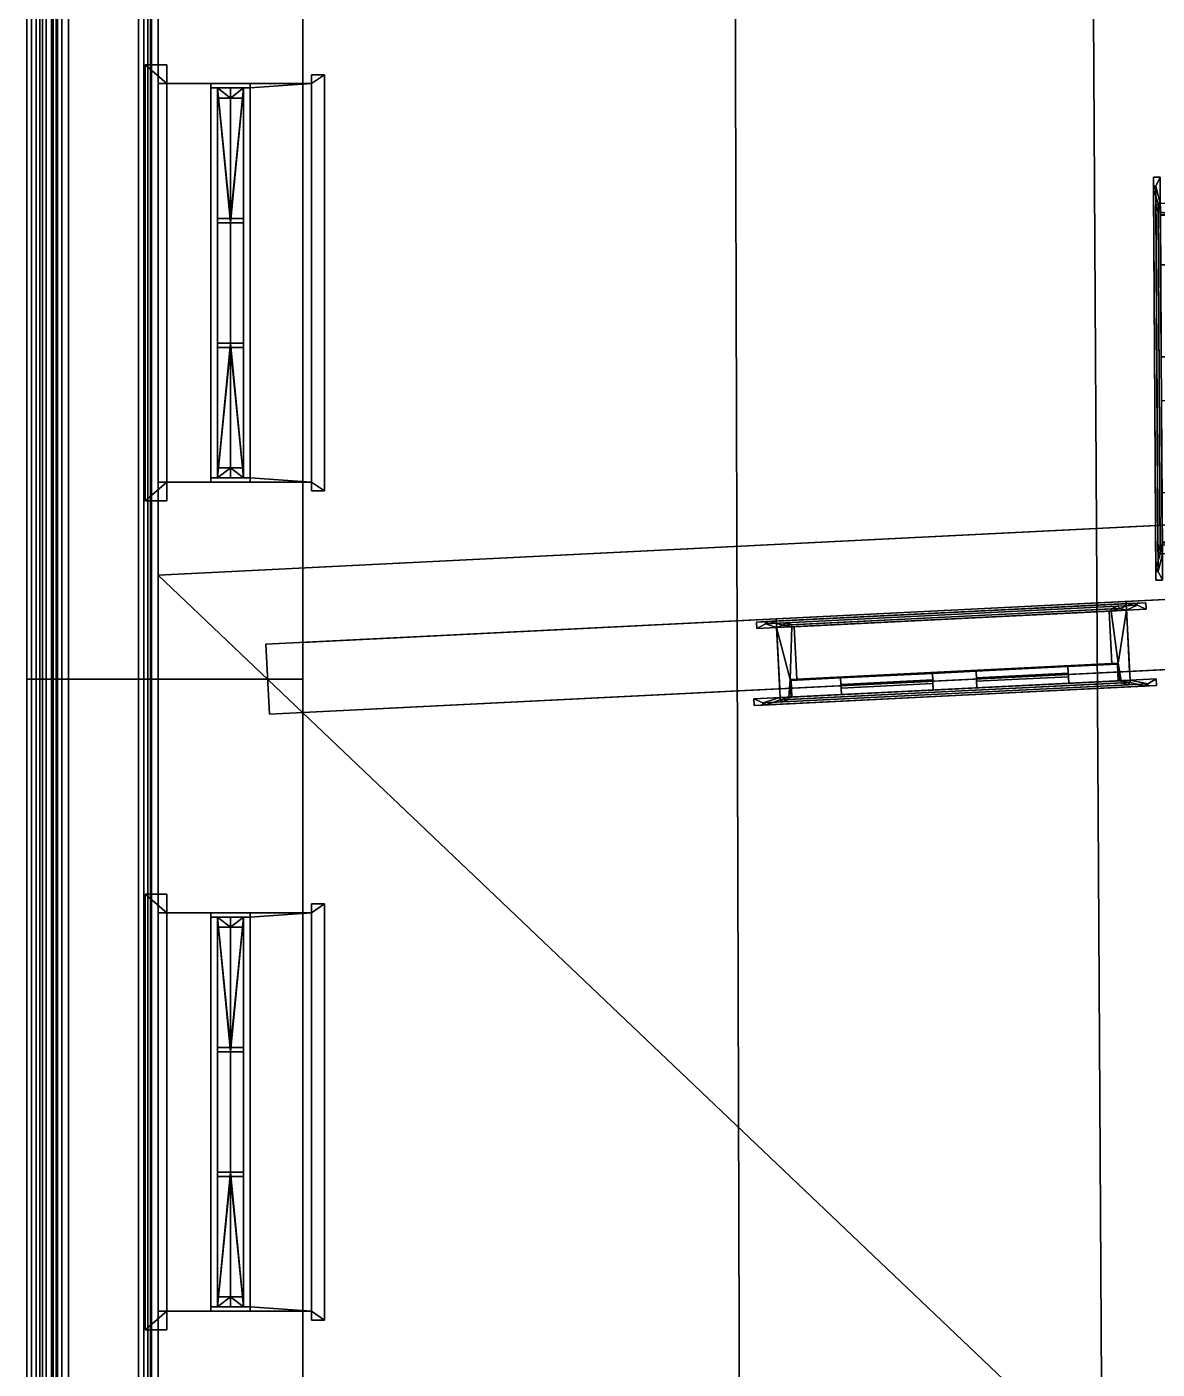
# Model space of a CAD drawing. Extents: x -0.3 to 25, y 0 to 31.3.
# Drawn here: x -0.3 to 2.281, y 10.843 to 13.907 of the extents above; entities that cross this region are included whole.
import ezdxf

# ---------------------------------------------------------------- set-up
doc = ezdxf.new("R2010")
doc.units = 0

# ---------------------------------------------------------------- blocks, each defined once
blk = doc.blocks.new('sash_big')
at = {"color": 255}
mesh = blk.add_polyface(dxfattribs=at)
corners = [(0, 0.35), (0, 0.35, 0.0522), (0, 0.35, 0.0772), (0, 0.21, 0.0772), (0, 0.21, 1.82), (0, 0.12, 0.0267), (0, 0.12, 1.82), (0, 0.02), (0, 0.02, 0.01), (0.01, 0.21, 0.0772), (0.01, 0.21, 1.81), (0.01, 0.195, 0.0772), (0.01, 0.195, 0.9752), (0.01, 0.165, 0.0772), (0.01, 0.165, 0.9371), (0.01, 0.165, 0.9752), (0.01, 0.165, 1.81), (0.01, 0.135, 0.9371), (0.01, 0.135, 1.81), (0.01, 0.12, 0.0772), (0.01, 0.12, 1.81), (0.0331, 0.195, 0.1254), (0.0331, 0.195, 0.5263), (0.0331, 0.195, 0.5363), (0.0331, 0.195, 0.9371), (0.0331, 0.165, 0.1254), (0.0331, 0.165, 0.5263), (0.0331, 0.165, 0.5363), (0.0331, 0.165, 0.9371), (0.0331, 0.165, 0.9752), (0.0331, 0.165, 1.376), (0.0331, 0.165, 1.386), (0.0331, 0.165, 1.7869), (0.0331, 0.135, 0.9752), (0.0331, 0.135, 1.376), (0.0331, 0.135, 1.386), (0.0331, 0.135, 1.7869), (0.3077, 0.195, 0.1254), (0.3077, 0.195, 0.5263), (0.3077, 0.195, 0.5363), (0.3077, 0.195, 0.9371), (0.3077, 0.165, 0.1254), (0.3077, 0.165, 0.5263), (0.3077, 0.165, 0.5363), (0.3077, 0.165, 0.9371), (0.3077, 0.165, 0.9752), (0.3077, 0.165, 1.376), (0.3077, 0.165, 1.386), (0.3077, 0.165, 1.7869), (0.3077, 0.135, 0.9752), (0.3077, 0.135, 1.376), (0.3077, 0.135, 1.386), (0.3077, 0.135, 1.7869), (0.3177, 0.195, 0.1254), (0.3177, 0.195, 0.5263), (0.3177, 0.195, 0.5363), (0.3177, 0.195, 0.9371), (0.3177, 0.165, 0.1254), (0.3177, 0.165, 0.5263), (0.3177, 0.165, 0.5363), (0.3177, 0.165, 0.9371), (0.3177, 0.165, 0.9752), (0.3177, 0.165, 1.376), (0.3177, 0.165, 1.386), (0.3177, 0.165, 1.7869), (0.3177, 0.135, 0.9752), (0.3177, 0.135, 1.376), (0.3177, 0.135, 1.386), (0.3177, 0.135, 1.7869), (0.5923, 0.195, 0.1254), (0.5923, 0.195, 0.5263), (0.5923, 0.195, 0.5363), (0.5923, 0.195, 0.9371), (0.5923, 0.165, 0.1254), (0.5923, 0.165, 0.5263), (0.5923, 0.165, 0.5363), (0.5923, 0.165, 0.9371), (0.5923, 0.165, 0.9752), (0.5923, 0.165, 1.376), (0.5923, 0.165, 1.386), (0.5923, 0.165, 1.7869), (0.5923, 0.135, 0.9752), (0.5923, 0.135, 1.376), (0.5923, 0.135, 1.386), (0.5923, 0.135, 1.7869), (0.6023, 0.195, 0.1254), (0.6023, 0.195, 0.5263), (0.6023, 0.195, 0.5363), (0.6023, 0.195, 0.9371), (0.6023, 0.165, 0.1254), (0.6023, 0.165, 0.5263), (0.6023, 0.165, 0.5363), (0.6023, 0.165, 0.9371), (0.6023, 0.165, 0.9752), (0.6023, 0.165, 1.376), (0.6023, 0.165, 1.386), (0.6023, 0.165, 1.7869), (0.6023, 0.135, 0.9752), (0.6023, 0.135, 1.376), (0.6023, 0.135, 1.386), (0.6023, 0.135, 1.7869), (0.8769, 0.195, 0.1254), (0.8769, 0.195, 0.5263), (0.8769, 0.195, 0.5363), (0.8769, 0.195, 0.9371), (0.8769, 0.165, 0.1254), (0.8769, 0.165, 0.5263), (0.8769, 0.165, 0.5363), (0.8769, 0.165, 0.9371), (0.8769, 0.165, 0.9752), (0.8769, 0.165, 1.376), (0.8769, 0.165, 1.386), (0.8769, 0.165, 1.7869), (0.8769, 0.135, 0.9752), (0.8769, 0.135, 1.376), (0.8769, 0.135, 1.386), (0.8769, 0.135, 1.7869), (0.9, 0.21, 0.0772), (0.9, 0.21, 1.81), (0.9, 0.195, 0.0772), (0.9, 0.195, 0.9752), (0.9, 0.165, 0.0772), (0.9, 0.165, 0.9371), (0.9, 0.165, 0.9752), (0.9, 0.165, 1.81), (0.9, 0.135, 0.9371), (0.9, 0.135, 1.81), (0.9, 0.12, 0.0772), (0.9, 0.12, 1.81), (0.91, 0.35), (0.91, 0.35, 0.0522), (0.91, 0.35, 0.0772), (0.91, 0.21, 0.0772), (0.91, 0.21, 1.82), (0.91, 0.12, 0.0267), (0.91, 0.12, 1.82), (0.91, 0.02), (0.91, 0.02, 0.01), (0.93, 0.35, 0.0522), (0.93, 0.35, 0.0772), (0.93, 0.38, 0.0522), (0.93, 0.38, 0.0772), (0.9525, 0.02, 0.01), (0.9525, 0.02, -0.1233), (0.9525, -0.03, 0.0017), (0.9525, -0.03, -0.1233), (-0.02, 0.35, 0.0522), (-0.02, 0.35, 0.0772), (-0.02, 0.38, 0.0522), (-0.02, 0.38, 0.0772), (-0.0425, 0.02, 0.01), (-0.0425, 0.02, -0.1233), (-0.0425, -0.03, 0.0017), (-0.0425, -0.03, -0.1233)]
mesh.append_faces([[corners[k] for k in face] for face in [(4, 3, 5, 6), (135, 134, 132, 133), (136, 143, 151, 7), (131, 130, 138, 139), (147, 146, 1, 2), (1, 130, 129, 0), (134, 130, 131, 132), (136, 129, 130, 134), (2, 1, 5, 3), (1, 0, 7, 5), (129, 136, 7, 0), (8, 7, 151, 150), (5, 7, 8), (142, 143, 136, 137), (137, 136, 134)]], dxfattribs={"color": 0})
mesh.append_faces([[corners[k] for k in face] for face in [(29, 15, 30), (109, 110, 123), (111, 112, 124), (32, 31, 16), (114, 113, 125), (36, 18, 35), (17, 33, 34), (116, 115, 126), (28, 14, 27), (108, 107, 122), (106, 105, 121), (25, 26, 13), (125, 108, 122), (14, 28, 17), (150, 152, 8), (142, 137, 144), (147, 2, 149), (3, 9, 2), (132, 131, 117), (139, 141, 131), (15, 29, 12), (123, 120, 109), (101, 102, 119), (103, 104, 120), (21, 11, 22), (24, 23, 12), (131, 2, 9, 117), (141, 149, 2, 131), (146, 147, 149, 148), (148, 149, 141, 140), (140, 141, 139, 138), (148, 140, 130, 1), (11, 119, 117, 9), (134, 5, 8, 137), (152, 144, 137, 8), (152, 153, 145, 144), (151, 143, 145, 153), (124, 16, 10, 118), (10, 4, 133, 118), (121, 13, 19, 127), (127, 19, 5, 134), (73, 69, 53, 57), (75, 59, 58, 74), (75, 71, 55, 59), (83, 79, 63, 67), (83, 67, 66, 82), (66, 62, 78, 82), (98, 82, 81, 97), (93, 77, 78, 94), (82, 78, 77, 81), (97, 93, 94, 98), (107, 103, 87, 91), (54, 53, 37, 38), (86, 85, 69, 70), (39, 38, 22, 23), (71, 70, 54, 55), (56, 55, 39, 40), (88, 87, 71, 72), (86, 87, 103, 102), (42, 38, 37, 41), (26, 22, 38, 42), (74, 70, 69, 73), (58, 54, 70, 74), (57, 53, 54, 58), (43, 39, 23, 27), (44, 40, 39, 43), (76, 72, 71, 75), (59, 55, 56, 60), (91, 87, 88, 92), (90, 86, 102, 106), (89, 85, 86, 90), (90, 106, 107, 91), (58, 42, 41, 57), (90, 74, 73, 89), (92, 76, 75, 91), (43, 27, 26, 42), (60, 44, 43, 59), (51, 35, 34, 50), (66, 50, 49, 65), (68, 52, 51, 67), (100, 84, 83, 99), (98, 114, 115, 99), (95, 111, 110, 94), (63, 47, 48, 64), (95, 79, 80, 96), (78, 62, 63, 79), (46, 30, 31, 47), (61, 45, 46, 62), (50, 46, 45, 49), (34, 30, 46, 50), (65, 61, 62, 66), (51, 47, 31, 35), (52, 48, 47, 51), (84, 80, 79, 83), (67, 63, 64, 68), (115, 111, 95, 99), (99, 95, 96, 100), (98, 94, 110, 114), (91, 75, 74, 90), (87, 86, 70, 71), (55, 54, 38, 39), (59, 43, 42, 58), (82, 98, 99, 83), (50, 66, 67, 51), (62, 46, 47, 63), (94, 78, 79, 95), (65, 81, 77, 61), (60, 56, 72, 76), (68, 64, 80, 84), (41, 37, 21, 25), (36, 32, 48, 52), (100, 96, 112, 116), (105, 101, 85, 89), (150, 151, 153, 152), (142, 144, 145, 143), (17, 125, 81, 65), (126, 18, 68, 84), (69, 119, 11, 53), (12, 120, 72, 56), (120, 12, 61, 77), (16, 124, 80, 64), (125, 17, 60, 76), (30, 15, 16, 31), (124, 123, 110, 111), (103, 120, 119, 102), (11, 12, 23, 22), (27, 14, 13, 26), (121, 122, 107, 106), (125, 126, 115, 114), (17, 34, 35, 18), (33, 29, 30, 34), (35, 31, 32, 36), (114, 110, 109, 113), (116, 112, 111, 115), (108, 104, 103, 107), (106, 102, 101, 105), (25, 21, 22, 26), (27, 23, 24, 28), (123, 124, 118, 120), (10, 16, 15, 12), (9, 3, 4, 10), (117, 118, 133, 132), (134, 135, 128, 127), (5, 19, 20, 6), (33, 49, 45, 29), (97, 113, 109, 93), (40, 44, 28, 24), (122, 121, 127, 125), (19, 13, 14, 17), (11, 9, 10, 12), (118, 117, 119, 120), (126, 125, 127, 128), (18, 20, 19, 17), (13, 57, 41), (41, 25, 13), (89, 73, 121), (121, 105, 89), (121, 73, 57, 13), (97, 81, 125), (125, 113, 97), (17, 65, 49), (49, 33, 17), (100, 116, 126), (126, 84, 100), (18, 36, 52), (52, 68, 18), (16, 64, 48), (48, 32, 16), (96, 80, 124), (124, 112, 96), (126, 128, 20, 18), (135, 6, 20, 128), (12, 56, 40), (40, 24, 12), (72, 120, 88), (104, 88, 120), (108, 92, 88, 104), (119, 69, 85), (85, 101, 119), (37, 53, 11), (11, 21, 37), (92, 108, 125), (125, 76, 92), (44, 60, 17), (17, 28, 44), (45, 61, 12), (12, 29, 45), (93, 109, 120), (120, 77, 93), (133, 4, 6, 135), (130, 140, 138), (1, 146, 148)]], dxfattribs={"color": 255})
blk = doc.blocks.new('door_inside')
mesh = blk.add_polyface()
corners = [(0.773, 0.18, 1.895), (0.66, 0.18, 1.895), (0.66, 0.18, 2.073), (0.773, 0.18, 2.073), (0.773, 0.18, 0.82), (0.45, 0.18, 2.073), (0.773, 0.18, 0.62), (0.35, 0.18, 1.895), (0.35, 0.18, 2.073), (0.773, 0.18, 0.225), (0.66, 0.18, 0.225), (0.66, 0.18, 0.82), (0.66, 0.165, 0.82), (0.45, 0.165, 0.82), (0.45, 0.165, 1.895), (0.66, 0.165, 1.895), (0.45, 0.18, 0.82), (0.45, 0.18, 1.895), (0.14, 0.18, 2.073), (0.14, 0.18, 1.895), (0.66, 0.18), (0.66, 0.18, 0.62), (0.66, 0.165, 0.225), (0.66, 0.165, 0.62), (0.45, 0.18, 0.62), (0.35, 0.165, 1.895), (0.027, 0.18, 2.073), (0.027, 0.18, 1.895), (0.66, 0.142), (0.773, 0.18), (0.45, 0.18), (0.45, 0.18, 0.225), (0.45, 0.165, 0.225), (0.45, 0.165, 0.62), (0.14, 0.18, 0.62), (0.35, 0.18, 0.82), (0.35, 0.165, 0.82), (0.14, 0.18, 0.82), (0.14, 0.165, 1.895), (0.14, 0.165, 0.82), (0.027, 0.18, 0.82), (0.773, 0.142), (0.773, 0.142, 0.225), (0.45, 0.142), (0.35, 0.165, 0.225), (0.35, 0.18, 0.62), (0.027, 0.18, 0.62), (0.773, 0.142, 0.62), (0.45, 0.142, 0.225), (0.35, 0.18), (0.14, 0.18, 0.225), (0.35, 0.18, 0.225), (0.14, 0.165, 0.225), (0.14, 0.165, 0.62), (0.35, 0.165, 0.62), (0.027, 0.18, 0.225), (0.773, 0.142, 0.82), (0.66, 0.142, 0.225), (0.66, 0.157, 0.225), (0.35, 0.142), (0.14, 0.142), (0.14, 0.18), (0.027, 0.18), (0.773, 0.142, 1.895), (0.66, 0.142, 0.62), (0.45, 0.157, 0.62), (0.66, 0.157, 0.62), (0.45, 0.142, 0.62), (0.45, 0.157, 0.225), (0.35, 0.142, 0.62), (0.027, 0.142), (0.773, 0.142, 2.073), (0.66, 0.142, 2.073), (0.66, 0.142, 0.82), (0.66, 0.142, 1.895), (0.66, 0.157, 0.82), (0.45, 0.142, 0.82), (0.35, 0.142, 0.225), (0.14, 0.142, 0.225), (0.027, 0.142, 0.225), (0.45, 0.142, 2.073), (0.45, 0.142, 1.895), (0.66, 0.157, 1.895), (0.45, 0.157, 0.82), (0.45, 0.157, 1.895), (0.35, 0.142, 1.895), (0.14, 0.142, 0.82), (0.14, 0.142, 0.62), (0.35, 0.157, 0.62), (0.35, 0.157, 0.225), (0.14, 0.157, 0.62), (0.14, 0.157, 0.225), (0.027, 0.142, 0.62), (0.35, 0.142, 2.073), (0.35, 0.142, 0.82), (0.35, 0.157, 0.82), (0.14, 0.157, 0.82), (0.027, 0.142, 0.82), (0.14, 0.142, 2.073), (0.14, 0.142, 1.895), (0.14, 0.157, 1.895), (0.35, 0.157, 1.895), (0.027, 0.142, 1.895), (0.027, 0.142, 2.073), (0.02, 0.185), (0.005, 0.19), (0, 0.185), (0.005, 0.19, 2.095), (-0.032, 0.195, 2.132), (0, 0.185, 2.1), (0.8, 0.185, 2.1), (0.78, 0.185, 2.08), (0.78, 0.185), (0.02, 0.185, 2.08), (0.78, 0.18, 2.08), (0.78, 0.18), (-0.032, 0.195), (0.832, 0.195, 2.132), (0.795, 0.19, 2.095), (0.795, 0.19), (0.8, 0.18), (0.86, 0.18, 2.16), (-0.06, 0.18), (-0.04, 0.19), (-0.04, 0.195, 2.14), (0.8, 0.185), (0.86, 0.18), (0.86, 0.195, 2.16), (-0.06, 0.18, 2.16), (-0.06, 0.195), (-0.04, 0.195), (-0.06, 0.195, 2.16), (-0.04, 0.19, 2.14), (0.84, 0.195, 2.14), (0.84, 0.19, 2.14), (0.832, 0.195), (0.86, 0.195), (0.84, 0.195), (0.84, 0.19), (-0.025, 0.005, 2.125), (-0.025, 0.01), (-0.017, 0.005), (0.825, 0.005, 2.125), (-0.045, 0.005, 2.145), (-0.045, 0.005), (-0.025, 0.005), (-0.017, 0.005, 2.117), (-0.025, 0.01, 2.125), (0.825, 0.01, 2.125), (0.825, 0.005), (0.825, 0.01), (0.845, 0.02), (0.845, 0.005), (0.845, 0.005, 2.145), (-0.045, 0.02, 2.145), (0.02, 0.01), (0.015, 0.015, 2.085), (0.845, 0.02, 2.145), (0, 0.02, 2.1), (0, 0.02), (-0.045, 0.02), (0.02, 0.01, 2.08), (0.817, 0.005, 2.117), (0.785, 0.015, 2.085), (0.817, 0.005), (0.785, 0.015), (0.035, 0.015, 2.065), (0.035, 0.015), (0.765, 0.015, 2.065), (0.78, 0.01, 2.08), (0.78, 0.01), (0.8, 0.02), (0.765, 0.015), (0.04, 0.02, 2.06), (0.035, 0.02, 2.065), (0.765, 0.02, 2.065), (0.035, 0.02), (0.025, 0.14), (0.04, 0.02), (0.04, 0.14), (0.76, 0.14, 2.06), (0.04, 0.14, 2.06), (0.765, 0.02), (0.76, 0.02, 2.06), (0.76, 0.14), (0.76, 0.02), (0.015, 0.015), (0, 0.18), (0.025, 0.18), (0.02, 0.18), (0.025, 0.18, 2.075), (0.8, 0.18, 2.1), (0, 0.18, 2.1), (0.8, 0.02, 2.1), (0.775, 0.14, 2.075), (0.025, 0.14, 2.075), (0.02, 0.18, 2.08), (0.775, 0.18, 2.075), (0.775, 0.18), (0.775, 0.14)]
mesh.append_faces([[corners[k] for k in face] for face in [(0, 1, 2, 3), (1, 0, 4, 11), (1, 17, 5, 2), (6, 21, 11, 4), (1, 11, 12, 15), (17, 1, 15, 14), (17, 7, 8, 5), (9, 10, 21, 6), (21, 24, 16, 11), (11, 16, 13, 12), (12, 13, 14, 15), (16, 17, 14, 13), (16, 35, 7, 17), (18, 8, 7, 19), (29, 20, 10, 9), (21, 10, 22, 23), (24, 21, 23, 33), (24, 45, 35, 16), (7, 35, 36, 25), (19, 7, 25, 38), (26, 18, 19, 27), (41, 28, 20, 29), (20, 30, 31, 10), (10, 31, 32, 22), (22, 32, 33, 23), (31, 24, 33, 32), (31, 51, 45, 24), (37, 35, 45, 34), (35, 37, 39, 36), (38, 25, 36, 39), (37, 19, 38, 39), (27, 19, 37, 40), (28, 41, 42, 57), (28, 43, 30, 20), (30, 49, 51, 31), (45, 51, 44, 54), (34, 45, 54, 53), (40, 37, 34, 46), (57, 42, 47, 64), (43, 28, 57, 48), (43, 59, 49, 30), (50, 51, 49, 61), (51, 50, 52, 44), (53, 54, 44, 52), (50, 34, 53, 52), (46, 34, 50, 55), (64, 47, 56, 73), (57, 64, 66, 58), (48, 57, 58, 68), (59, 43, 48, 77), (59, 60, 61, 49), (55, 50, 61, 62), (73, 56, 63, 74), (67, 64, 73, 76), (64, 67, 65, 66), (65, 68, 58, 66), (67, 48, 68, 65), (77, 48, 67, 69), (77, 78, 60, 59), (62, 61, 60, 70), (74, 63, 71, 72), (73, 74, 82, 75), (76, 73, 75, 83), (69, 67, 76, 94), (77, 69, 88, 89), (78, 77, 89, 91), (78, 79, 70, 60), (81, 74, 72, 80), (74, 81, 84, 82), (84, 83, 75, 82), (81, 76, 83, 84), (94, 76, 81, 85), (69, 94, 86, 87), (69, 87, 90, 88), (89, 88, 90, 91), (87, 78, 91, 90), (87, 92, 79, 78), (85, 81, 80, 93), (94, 85, 101, 95), (86, 94, 95, 96), (86, 97, 92, 87), (93, 98, 99, 85), (85, 99, 100, 101), (100, 96, 95, 101), (99, 86, 96, 100), (99, 102, 97, 86), (98, 103, 102, 99), (26, 103, 98, 18), (102, 103, 26, 27), (97, 102, 27, 40), (18, 98, 93, 8), (93, 80, 5, 8), (5, 80, 72, 2), (71, 3, 2, 72), (40, 46, 92, 97), (46, 55, 79, 92), (62, 70, 79, 55), (41, 29, 9, 42), (42, 9, 6, 47), (47, 6, 4, 56), (0, 63, 56, 4), (0, 3, 71, 63), (104, 105, 107, 113), (104, 189, 106, 105), (105, 106, 109, 107), (113, 107, 118, 111), (113, 196, 189, 104), (187, 106, 189), (106, 116, 108, 109), (107, 109, 110, 118), (111, 118, 119, 112), (196, 113, 111, 114), (179, 177, 195, 181), (116, 106, 187, 123), (116, 123, 132, 108), (109, 108, 117, 110), (118, 110, 125, 119), (119, 125, 115, 112), (114, 111, 112, 115), (120, 115, 125), (120, 126, 121, 191), (191, 121, 128, 192), (192, 128, 122, 187), (122, 123, 187), (123, 130, 124, 132), (108, 132, 134, 117), (110, 117, 135, 125), (138, 120, 125, 135), (126, 120, 138), (126, 136, 127, 121), (121, 127, 131, 128), (128, 131, 129, 122), (130, 123, 122, 129), (127, 136, 137), (127, 137, 133), (130, 129, 131), (127, 133, 124), (124, 130, 131), (127, 124, 131), (132, 124, 133, 134), (117, 134, 138, 135), (136, 126, 138, 137), (134, 133, 137, 138), (145, 140, 147, 139), (140, 141, 146, 147), (139, 147, 148, 142), (142, 149, 152), (143, 144, 145), (143, 145, 139), (142, 152, 153), (143, 139, 142), (142, 153, 143), (141, 186, 156, 146), (147, 146, 162, 148), (142, 148, 150, 149), (149, 150, 151, 152), (152, 151, 157, 153), (153, 157, 154, 143), (143, 154, 160, 144), (186, 155, 161, 156), (146, 156, 163, 162), (148, 162, 164, 150), (151, 150, 171), (151, 171, 193, 157), (157, 193, 158, 154), (154, 158, 159, 160), (155, 167, 166, 161), (156, 161, 169, 163), (162, 163, 165, 164), (164, 165, 171, 150), (181, 195, 194, 180), (174, 166, 167, 176), (161, 166, 168, 169), (163, 169, 170, 165), (182, 171, 165), (168, 175, 182, 172), (175, 168, 166, 174), (169, 168, 172, 170), (172, 182, 165, 170), (173, 174, 176, 178), (183, 175, 174, 173), (178, 176, 177, 179), (181, 173, 178, 179), (185, 182, 175, 183), (180, 183, 173, 181), (176, 159, 177), (184, 199, 182, 185), (183, 180, 184, 185), (186, 159, 176), (187, 189, 177, 159), (171, 182, 199), (141, 140, 159, 186), (155, 186, 176, 167), (188, 177, 189), (159, 158, 192, 187), (171, 199, 115, 120), (159, 140, 160), (195, 177, 188, 190), (188, 189, 196, 190), (158, 193, 191, 192), (198, 115, 199), (191, 193, 171, 120), (144, 160, 140, 145), (194, 195, 190, 197), (190, 196, 114, 197), (197, 114, 115, 198), (199, 194, 197, 198), (199, 184, 180, 194)]])

msp = doc.modelspace()

# ---------------------------------------------------------------- block references
for name, p, rotation in [('sash_big', (0, 13.778, 0.75), -90), ('sash_big', (0, 13.778, 3.75), -90), ('door_inside', (2.4728, 12.7051, 0.02), 90.336425021838), ('door_inside', (2.4728, 12.7051, 3.02), 90.3364250218379), ('door_inside', (2.2101, 12.5956, 0.02), 182.84571616802), ('door_inside', (2.2101, 12.5956, 3.02), 182.84571616802), ('sash_big', (0, 11.8852, 0.75), -90), ('sash_big', (0, 11.8852, 3.75), -90)]:
    msp.add_blockref(name, p, dxfattribs=dict(rotation=rotation))

# ---------------------------------------------------------------- meshes
at = {"color": 250}
mesh = msp.add_polyface(dxfattribs=at)
corners = [(0, 0.0208, 5.89), (0, 0.0208, 6), (0, 2.7614, 5.89), (0, 2.7614, 6), (0, 8.2012, 5.89), (0, 8.2012, 6), (0, 12.4181, 5.89), (0, 12.4181, 6), (0, 17.8472, 5.89), (0, 17.8472, 6), (0, 22.7356, 5.89), (0, 22.7356, 6), (2.2461, 25.3147, 5.92), (2.2463, 25.3047, 5.89), (2.2501, 25.0747, 5.89), (2.2501, 25.0747, 6), (3.0018, 8.1403, 5.92), (3.0117, 8.1509, 5.89), (3.0277, 5.1998, 5.92), (3.0377, 5.1904, 5.89), (3.2396, 8.3949, 5.89), (3.2396, 8.3949, 6), (3.2696, 4.976, 5.89), (3.2696, 4.976, 6), (4.0001, 25.344, 5.92), (4.0002, 25.334, 5.89), (4.0041, 25.1041, 5.89), (4.0041, 25.1041, 6), (4.8071, 28.2991, 5.92), (4.8173, 28.2892, 5.89), (4.85, 25.3582, 5.92), (4.8601, 25.3484, 5.89), (5.0506, 28.0611, 5.89), (5.0506, 28.0611, 6), (5.0935, 25.1223, 5.89), (5.0935, 25.1223, 6), (8.2433, 31.24, 5.92), (8.2536, 31.23, 5.89), (8.316, 28.3287, 5.92), (8.3262, 28.3187, 5.89), (8.4894, 31, 5.89), (8.4894, 31, 6), (8.562, 28.0907, 5.89), (8.562, 28.0907, 6), (0, 4.7483, 5.89), (0, 4.7483, 6), (0, 25.0371, 5.89), (0, 25.0371, 6), (-0.23, 0.0208, 5.89), (-0.23, 2.7614, 5.89), (-0.23, 4.9629, 5.89), (-0.23, 7.9571, 5.89), (-0.23, 12.4181, 5.89), (-0.23, 17.8472, 5.89), (-0.23, 22.7356, 5.89), (-0.23, 25.2633, 5.89), (-0.24, 0.0208, 5.92), (-0.24, 2.7614, 5.92), (-0.24, 4.9722, 5.92), (-0.24, 7.9465, 5.92), (-0.24, 12.4181, 5.92), (-0.24, 17.8472, 5.92), (-0.24, 22.7356, 5.92), (-0.24, 25.2731, 5.92), (10.9872, 31, 5.89), (10.9872, 31, 6), (10.9872, 31.23, 5.89), (10.9872, 31.24, 5.92), (13.18, 31, 5.89), (13.18, 31, 6), (13.2637, 28.7824, 5.89), (13.2637, 28.7824, 6), (13.4015, 31.23, 5.89), (13.4058, 25.0165, 5.89), (13.4058, 25.0165, 6), (13.4112, 31.24, 5.92), (13.4936, 28.7911, 5.89), (13.5036, 28.7914, 5.92), (13.6226, 19.2713, 5.89), (13.6226, 19.2713, 6), (13.6357, 25.0252, 5.89), (13.6457, 25.0255, 5.92), (13.6584, 18.3239, 5.89), (13.6584, 18.3239, 6), (13.69, 17.485, 5.89), (13.69, 17.485, 6), (13.8525, 19.28, 5.89), (13.8624, 19.2804, 5.92), (13.8882, 18.3326, 5.89), (13.8982, 18.333, 5.92), (13.9112, 17.7237, 5.89), (13.9208, 17.7341, 5.92), (17.9046, 17.8875, 5.92), (17.905, 17.8775, 5.89), (17.9139, 17.6477, 5.89), (17.9139, 17.6477, 6), (23.9032, 18.1184, 5.92), (23.9036, 18.1084, 5.89), (23.9124, 17.8786, 5.89), (23.9124, 17.8786, 6)]
mesh.append_faces([[corners[k] for k in face] for face in [(96, 99, 97), (1, 56, 48), (97, 99, 98), (1, 48, 0), (98, 99, 95, 94), (97, 98, 94, 93), (96, 97, 93, 92), (99, 96, 92, 95), (94, 95, 85, 84), (93, 94, 84, 90), (92, 93, 90, 91), (95, 92, 91, 85), (84, 85, 83, 82), (90, 84, 82, 88), (91, 90, 88, 89), (85, 91, 89, 83), (82, 83, 79, 78), (88, 82, 78, 86), (89, 88, 86, 87), (83, 89, 87, 79), (78, 79, 74, 73), (86, 78, 73, 80), (87, 86, 80, 81), (79, 87, 81, 74), (73, 74, 71, 70), (80, 73, 70, 76), (81, 80, 76, 77), (74, 81, 77, 71), (70, 71, 69, 68), (76, 70, 68, 72), (77, 76, 72, 75), (71, 77, 75, 69), (68, 69, 65, 64), (72, 68, 64, 66), (75, 72, 66, 67), (69, 75, 67, 65), (64, 65, 41, 40), (66, 64, 40, 37), (67, 66, 37, 36), (65, 67, 36, 41), (40, 41, 43, 42), (37, 40, 42, 39), (36, 37, 39, 38), (41, 36, 38, 43), (42, 43, 33, 32), (39, 42, 32, 29), (38, 39, 29, 28), (43, 38, 28, 33), (32, 33, 35, 34), (29, 32, 34, 31), (28, 29, 31, 30), (33, 28, 30, 35), (34, 35, 27, 26), (31, 34, 26, 25), (30, 31, 25, 24), (35, 30, 24, 27), (26, 27, 15, 14), (25, 26, 14, 13), (24, 25, 13, 12), (27, 24, 12, 15), (14, 15, 47, 46), (13, 14, 46, 55), (12, 13, 55, 63), (15, 12, 63, 47), (46, 47, 11, 10), (55, 46, 10, 54), (63, 55, 54, 62), (47, 63, 62, 11), (10, 11, 9, 8), (54, 10, 8, 53), (62, 54, 53, 61), (11, 62, 61, 9), (8, 9, 7, 6), (53, 8, 6, 52), (61, 53, 52, 60), (9, 61, 60, 7), (6, 7, 5, 4), (52, 6, 4, 51), (60, 52, 51, 59), (7, 60, 59, 5), (4, 5, 21, 20), (51, 4, 20, 17), (59, 51, 17, 16), (5, 59, 16, 21), (20, 21, 23, 22), (17, 20, 22, 19), (16, 17, 19, 18), (21, 16, 18, 23), (22, 23, 45, 44), (19, 22, 44, 50), (18, 19, 50, 58), (23, 18, 58, 45), (44, 45, 3, 2), (50, 44, 2, 49), (58, 50, 49, 57), (45, 58, 57, 3), (2, 3, 1, 0), (49, 2, 0, 48), (57, 49, 48, 56), (3, 57, 56, 1)]], dxfattribs={"color": 250})
mesh = msp.add_polyface(dxfattribs=at)
corners = [(0, 8.2012, 6), (1.2889, 23.7696, 6.5339), (1.3305, 9.6136, 6.5511), (2.5701, 25.0801, 6), (2.6683, 8.3607, 6), (0, 25.0371, 6)]
mesh.append_faces([[corners[k] for k in face] for face in [(4, 3, 1, 2), (5, 0, 2, 1), (0, 5, 3, 4), (0, 4, 2), (3, 5, 1)]], dxfattribs={"color": 250})
at = {"color": 255}
mesh = msp.add_polyface(dxfattribs=at)
corners = [(0, 22.7356, 5.89), (-0.23, 22.7356, 5.89), (-0.23, 17.8472, 5.89), (0, 17.8472, 5.89), (0, 22.7356, 5.67), (0, 17.8472, 5.67), (-0.23, 12.4181, 5.89), (0, 12.4181, 5.89), (0, 12.4181, 5.67), (-0.015, 17.8472, 5.67), (-0.015, 12.4181, 5.67), (-0.018, 17.8472, 5.682), (-0.018, 12.4181, 5.682), (-0.024, 17.8472, 5.691), (-0.024, 12.4181, 5.691), (-0.033, 17.8472, 5.697), (-0.033, 12.4181, 5.697), (-0.045, 17.8472, 5.7), (-0.045, 12.4181, 5.7), (-0.045, 17.8472, 5.715), (-0.045, 12.4181, 5.715), (-0.205, 17.8472, 5.715), (-0.205, 12.4181, 5.715), (-0.205, 17.8472, 5.795), (-0.205, 12.4181, 5.795), (-0.22, 17.8472, 5.795), (-0.22, 12.4181, 5.795), (-0.22, 17.8472, 5.81), (-0.22, 12.4181, 5.81), (-0.233, 17.8472, 5.811), (-0.233, 12.4181, 5.811), (-0.244, 17.8472, 5.814), (-0.244, 12.4181, 5.814), (-0.256, 17.8472, 5.821), (-0.256, 12.4181, 5.821), (-0.264, 17.8472, 5.83), (-0.264, 12.4181, 5.83), (-0.27, 17.8472, 5.84), (-0.27, 12.4181, 5.84), (-0.279, 17.8472, 5.851), (-0.279, 12.4181, 5.851), (-0.289, 17.8472, 5.857), (-0.289, 12.4181, 5.857), (-0.3, 17.8472, 5.86), (-0.3, 12.4181, 5.86), (-0.3, 17.8472, 5.88), (-0.3, 12.4181, 5.88), (-0.23, 7.9571, 5.89), (0, 8.2012, 5.89), (0, 8.2012, 5.67), (-0.015, 8.1853, 5.67), (-0.018, 8.1821, 5.682), (-0.024, 8.1758, 5.691), (-0.033, 8.1662, 5.697), (-0.045, 8.1535, 5.7), (-0.045, 8.1535, 5.715), (-0.205, 7.9836, 5.715), (-0.205, 7.9836, 5.795), (-0.22, 7.9677, 5.795), (-0.22, 7.9677, 5.81)]
mesh.append_faces([[corners[k] for k in face] for face in [(0, 1, 2, 3), (4, 0, 3, 5), (3, 2, 6, 7), (5, 3, 7, 8), (9, 5, 8, 10), (11, 9, 10, 12), (13, 11, 12, 14), (15, 13, 14, 16), (17, 15, 16, 18), (19, 17, 18, 20), (21, 19, 20, 22), (23, 21, 22, 24), (25, 23, 24, 26), (27, 25, 26, 28), (29, 27, 28, 30), (31, 29, 30, 32), (33, 31, 32, 34), (35, 33, 34, 36), (37, 35, 36, 38), (39, 37, 38, 40), (41, 39, 40, 42), (43, 41, 42, 44), (45, 43, 44, 46), (2, 45, 46, 6), (7, 6, 47, 48), (8, 7, 48, 49), (10, 8, 49, 50), (12, 10, 50, 51), (14, 12, 51, 52), (16, 14, 52, 53), (18, 16, 53, 54), (20, 18, 54, 55), (22, 20, 55, 56), (24, 22, 56, 57), (26, 24, 57, 58), (28, 26, 58, 59)]], dxfattribs={"color": 255})
mesh = msp.add_polyface(dxfattribs=at)
corners = [(13.69, 17.485, 5.67), (13.69, 17.485, 5.89), (13.6584, 18.3239, 5.89), (13.6584, 18.3239, 5.67), (0, 8.2012, 5.67), (0, 8.2012, 5.89), (3.2396, 8.3949, 5.89), (3.2396, 8.3949, 5.67), (-0.015, 8.1853, 5.67), (3.2247, 8.379, 5.67), (-0.018, 8.1821, 5.682), (3.2217, 8.3758, 5.682), (-0.024, 8.1758, 5.691), (3.2158, 8.3694, 5.691), (-0.033, 8.1662, 5.697), (3.2069, 8.3599, 5.697), (3.0117, 8.1509, 5.89), (3.0377, 5.1904, 5.89), (3.2696, 4.976, 5.89), (3.2696, 4.976, 5.67), (3.2545, 4.99, 5.67), (3.2515, 4.9928, 5.682), (3.2454, 4.9984, 5.691), (3.2364, 5.0068, 5.697), (3.195, 8.3471, 5.7), (3.2243, 5.018, 5.7), (3.195, 8.3471, 5.715), (3.2243, 5.018, 5.715), (3.0365, 8.1774, 5.715), (3.0629, 5.1671, 5.715), (3.0365, 8.1774, 5.795), (3.0629, 5.1671, 5.795), (3.0216, 8.1615, 5.795), (3.0478, 5.1811, 5.795), (3.0216, 8.1615, 5.81), (3.0478, 5.1811, 5.81), (3.0087, 8.1477, 5.811), (3.0347, 5.1932, 5.811), (2.9978, 8.136, 5.814), (3.0236, 5.2035, 5.814), (2.9859, 8.1233, 5.821), (3.0115, 5.2147, 5.821), (2.978, 8.1148, 5.83), (3.0035, 5.2221, 5.83), (2.9721, 8.1084, 5.84), (2.9974, 5.2277, 5.84), (2.9631, 8.0989, 5.851), (2.9883, 5.2361, 5.851), (2.9532, 8.0883, 5.857), (2.9782, 5.2454, 5.857), (2.9423, 8.0766, 5.86), (2.9672, 5.2557, 5.86), (2.9423, 8.0766, 5.88), (2.9672, 5.2557, 5.88), (0, 4.7483, 5.89), (0, 4.7483, 5.67), (-0.015, 4.7623, 5.67), (-0.018, 4.7651, 5.682), (-0.024, 4.7707, 5.691), (-0.033, 4.7791, 5.697), (-0.045, 4.7903, 5.7), (-0.045, 4.7903, 5.715)]
mesh.append_faces([[corners[k] for k in face] for face in [(0, 1, 2, 3), (4, 5, 6, 7), (8, 4, 7, 9), (10, 8, 9, 11), (12, 10, 11, 13), (14, 12, 13, 15), (6, 16, 17, 18), (7, 6, 18, 19), (9, 7, 19, 20), (11, 9, 20, 21), (13, 11, 21, 22), (15, 13, 22, 23), (24, 15, 23, 25), (26, 24, 25, 27), (28, 26, 27, 29), (30, 28, 29, 31), (32, 30, 31, 33), (34, 32, 33, 35), (36, 34, 35, 37), (38, 36, 37, 39), (40, 38, 39, 41), (42, 40, 41, 43), (44, 42, 43, 45), (46, 44, 45, 47), (48, 46, 47, 49), (50, 48, 49, 51), (52, 50, 51, 53), (16, 52, 53, 17), (19, 18, 54, 55), (20, 19, 55, 56), (21, 20, 56, 57), (22, 21, 57, 58), (23, 22, 58, 59), (25, 23, 59, 60), (27, 25, 60, 61)]], dxfattribs={"color": 255})
at = {"color": 51}
mesh = msp.add_polyface(dxfattribs=at)
corners = [(0.33, 12.5022, 2.8), (0.33, 12.5022, 3), (0.33, 17.77, 2.8), (0.33, 17.77, 3), (2.2826, 17.8394, 2.8), (2.2826, 17.8394, 3), (2.3134, 12.6008, 2.8), (2.3134, 12.6008, 3)]
mesh.append_faces([[corners[k] for k in face] for face in [(5, 3, 1, 7), (6, 0, 2, 4), (4, 2, 3, 5), (2, 0, 1, 3), (0, 6, 7, 1), (6, 4, 5, 7)]], dxfattribs={"color": 51})
at = {"color": 119}
mesh = msp.add_polyface(dxfattribs=at)
corners = [(0.33, 12.5022), (0.33, 12.5022, 0.02), (0.33, 17.77), (0.33, 17.77, 0.02), (2.2826, 17.8394), (2.2826, 17.8394, 0.02), (2.3134, 12.6008), (2.3134, 12.6008, 0.02)]
mesh.append_faces([[corners[k] for k in face] for face in [(5, 3, 1, 7), (6, 0, 2, 4), (4, 2, 3, 5), (2, 0, 1, 3), (0, 6, 7, 1), (6, 4, 5, 7)]], dxfattribs={"color": 119})
at = {"color": 51}
mesh = msp.add_polyface(dxfattribs=at)
corners = [(0.33, 12.5022, 5.8), (0.33, 12.5022, 6), (0.33, 17.77, 5.8), (0.33, 17.77, 6), (2.2826, 17.8394, 5.8), (2.2826, 17.8394, 6), (2.3134, 12.6008, 5.8), (2.3134, 12.6008, 6)]
mesh.append_faces([[corners[k] for k in face] for face in [(5, 3, 1, 7), (6, 0, 2, 4), (4, 2, 3, 5), (2, 0, 1, 3), (0, 6, 7, 1), (6, 4, 5, 7)]], dxfattribs={"color": 51})
at = {"color": 119}
mesh = msp.add_polyface(dxfattribs=at)
corners = [(0.33, 12.5022, 3), (0.33, 12.5022, 3.02), (0.33, 17.77, 3), (0.33, 17.77, 3.02), (2.2826, 17.8394, 3), (2.2826, 17.8394, 3.02), (2.3134, 12.6008, 3), (2.3134, 12.6008, 3.02)]
mesh.append_faces([[corners[k] for k in face] for face in [(5, 3, 1, 7), (6, 0, 2, 4), (4, 2, 3, 5), (2, 0, 1, 3), (0, 6, 7, 1), (6, 4, 5, 7)]], dxfattribs={"color": 119})
at = {"color": 250}
mesh = msp.add_polyface(dxfattribs=at)
corners = [(2.1287, 15.1117, 6), (2.1685, 8.3309, 6), (3.812, 13.5097, 6.6933), (3.8453, 10.1214, 6.6989), (5.4619, 15.257, 6), (5.5546, 8.5333, 6)]
mesh.append_faces([[corners[k] for k in face] for face in [(5, 4, 2, 3), (0, 1, 3, 2), (1, 0, 4, 5), (1, 5, 3), (4, 0, 2)]], dxfattribs={"color": 250})
at = {"color": 85}
mesh = msp.add_polyface(dxfattribs=at)
corners = [(0, 13.778), (0, 13.778, 3), (0, 14.6777), (0, 14.6777, 3), (0.33, 13.778), (0.33, 13.778, 3), (0.33, 14.6777), (0.33, 14.6777, 3)]
mesh.append_faces([[corners[k] for k in face] for face in [(3, 1, 5, 7), (6, 4, 0, 2), (2, 0, 1, 3), (0, 4, 5, 1), (4, 6, 7, 5), (6, 2, 3, 7)]], dxfattribs={"color": 85})
mesh = msp.add_polyface(dxfattribs=at)
corners = [(0, 13.778, 3), (0, 13.778, 6), (0, 14.6777, 3), (0, 14.6777, 6), (0.33, 13.778, 3), (0.33, 13.778, 6), (0.33, 14.6777, 3), (0.33, 14.6777, 6)]
mesh.append_faces([[corners[k] for k in face] for face in [(3, 1, 5, 7), (6, 4, 0, 2), (2, 0, 1, 3), (0, 4, 5, 1), (4, 6, 7, 5), (6, 2, 3, 7)]], dxfattribs={"color": 85})
at = {"color": 250}
mesh = msp.add_polyface(dxfattribs=at)
corners = [(0, 8.2012, 6), (0, 12.656, 6), (2.2129, 10.5504, 6.9166), (24.1822, 13.858, 6), (24.3268, 11.7609, 6.8706), (24.4714, 9.6641, 6)]
mesh.append_faces([[corners[k] for k in face] for face in [(5, 3, 4)]], dxfattribs={"color": 85})
mesh.append_faces([[corners[k] for k in face] for face in [(0, 5, 4, 2), (3, 1, 2, 4), (1, 3, 5, 0), (1, 0, 2)]], dxfattribs={"color": 250})
at = {"color": 85}
mesh = msp.add_polyface(dxfattribs=at)
corners = [(0, 12.868), (0, 12.868, 0.75), (0, 13.778), (0, 13.778, 0.75), (0.33, 12.868), (0.33, 12.868, 0.75), (0.33, 13.778), (0.33, 13.778, 0.75)]
mesh.append_faces([[corners[k] for k in face] for face in [(3, 1, 5, 7), (6, 4, 0, 2), (2, 0, 1, 3), (0, 4, 5, 1), (4, 6, 7, 5), (6, 2, 3, 7)]], dxfattribs={"color": 85})
mesh = msp.add_polyface(dxfattribs=at)
corners = [(0, 12.868, 2.57), (0, 12.868, 3), (0, 13.778, 2.57), (0, 13.778, 3), (0.33, 12.868, 2.57), (0.33, 12.868, 3), (0.33, 13.778, 2.57), (0.33, 13.778, 3)]
mesh.append_faces([[corners[k] for k in face] for face in [(3, 1, 5, 7), (6, 4, 0, 2), (2, 0, 1, 3), (0, 4, 5, 1), (4, 6, 7, 5), (6, 2, 3, 7)]], dxfattribs={"color": 85})
mesh = msp.add_polyface(dxfattribs=at)
corners = [(0, 12.868, 3), (0, 12.868, 3.75), (0, 13.778, 3), (0, 13.778, 3.75), (0.33, 12.868, 3), (0.33, 12.868, 3.75), (0.33, 13.778, 3), (0.33, 13.778, 3.75)]
mesh.append_faces([[corners[k] for k in face] for face in [(3, 1, 5, 7), (6, 4, 0, 2), (2, 0, 1, 3), (0, 4, 5, 1), (4, 6, 7, 5), (6, 2, 3, 7)]], dxfattribs={"color": 85})
mesh = msp.add_polyface(dxfattribs=at)
corners = [(0, 12.868, 5.57), (0, 12.868, 6), (0, 13.778, 5.57), (0, 13.778, 6), (0.33, 12.868, 5.57), (0.33, 12.868, 6), (0.33, 13.778, 5.57), (0.33, 13.778, 6)]
mesh.append_faces([[corners[k] for k in face] for face in [(3, 1, 5, 7), (6, 4, 0, 2), (2, 0, 1, 3), (0, 4, 5, 1), (4, 6, 7, 5), (6, 2, 3, 7)]], dxfattribs={"color": 85})
at = {"color": 250}
mesh = msp.add_polyface(dxfattribs=at)
corners = [(0, 8.2012, 6), (0, 12.656, 6), (2.2129, 10.5503, 6.9166), (7.3049, 10.8291, 6.906), (9.4356, 13.125, 6), (9.5442, 8.7718, 6)]
mesh.append_faces([[corners[k] for k in face] for face in [(0, 5, 3, 2), (4, 1, 2, 3), (1, 4, 5, 0), (1, 0, 2), (5, 4, 3)]], dxfattribs={"color": 250})
at = {"color": 85}
mesh = msp.add_polyface(dxfattribs=at)
corners = [(0, 12.4181), (0, 12.4181, 3), (0, 12.868), (0, 12.868, 3), (0.33, 12.4181), (0.33, 12.4181, 3), (0.33, 12.868), (0.33, 12.868, 3)]
mesh.append_faces([[corners[k] for k in face] for face in [(3, 1, 5, 7), (6, 4, 0, 2), (2, 0, 1, 3), (0, 4, 5, 1), (4, 6, 7, 5), (6, 2, 3, 7)]], dxfattribs={"color": 85})
mesh = msp.add_polyface(dxfattribs=at)
corners = [(0, 12.4181, 3), (0, 12.4181, 6), (0, 12.868, 3), (0, 12.868, 6), (0.33, 12.4181, 3), (0.33, 12.4181, 6), (0.33, 12.868, 3), (0.33, 12.868, 6)]
mesh.append_faces([[corners[k] for k in face] for face in [(3, 1, 5, 7), (6, 4, 0, 2), (2, 0, 1, 3), (0, 4, 5, 1), (4, 6, 7, 5), (6, 2, 3, 7)]], dxfattribs={"color": 85})
at = {"color": 51}
mesh = msp.add_polyface(dxfattribs=at)
corners = [(1.4111, 12.5559), (1.4111, 12.5559, 0.02), (1.419, 12.3961), (1.419, 12.3961, 0.02), (2.2101, 12.5956), (2.2101, 12.5956, 0.02), (2.218, 12.4358), (2.218, 12.4358, 0.02)]
mesh.append_faces([[corners[k] for k in face] for face in [(5, 1, 3, 7), (6, 2, 0, 4), (4, 0, 1, 5), (0, 2, 3, 1), (2, 6, 7, 3), (6, 4, 5, 7)]], dxfattribs={"color": 51})
mesh = msp.add_polyface(dxfattribs=at)
corners = [(1.4111, 12.5559, 2.12), (1.4111, 12.5559, 3), (1.419, 12.3961, 2.12), (1.419, 12.3961, 3), (2.2101, 12.5956, 2.12), (2.2101, 12.5956, 3), (2.218, 12.4358, 2.12), (2.218, 12.4358, 3)]
mesh.append_faces([[corners[k] for k in face] for face in [(5, 1, 3, 7), (6, 2, 0, 4), (4, 0, 1, 5), (0, 2, 3, 1), (2, 6, 7, 3), (6, 4, 5, 7)]], dxfattribs={"color": 51})
mesh = msp.add_polyface(dxfattribs=at)
corners = [(1.4111, 12.5559, 3), (1.4111, 12.5559, 3.02), (1.419, 12.3961, 3), (1.419, 12.3961, 3.02), (2.2101, 12.5956, 3), (2.2101, 12.5956, 3.02), (2.218, 12.4358, 3), (2.218, 12.4358, 3.02)]
mesh.append_faces([[corners[k] for k in face] for face in [(5, 1, 3, 7), (6, 2, 0, 4), (4, 0, 1, 5), (0, 2, 3, 1), (2, 6, 7, 3), (6, 4, 5, 7)]], dxfattribs={"color": 51})
mesh = msp.add_polyface(dxfattribs=at)
corners = [(1.4111, 12.5559, 5.12), (1.4111, 12.5559, 6), (1.419, 12.3961, 5.12), (1.419, 12.3961, 6), (2.2101, 12.5956, 5.12), (2.2101, 12.5956, 6), (2.218, 12.4358, 5.12), (2.218, 12.4358, 6)]
mesh.append_faces([[corners[k] for k in face] for face in [(5, 1, 3, 7), (6, 2, 0, 4), (4, 0, 1, 5), (0, 2, 3, 1), (2, 6, 7, 3), (6, 4, 5, 7)]], dxfattribs={"color": 51})
mesh = msp.add_polyface(dxfattribs=at)
corners = [(2.2101, 12.5956), (2.2101, 12.5956, 3), (2.218, 12.4358), (2.218, 12.4358, 3), (2.3899, 12.6046), (2.3899, 12.6046, 3), (2.3978, 12.4448), (2.3978, 12.4448, 3)]
mesh.append_faces([[corners[k] for k in face] for face in [(5, 1, 3, 7), (6, 2, 0, 4), (4, 0, 1, 5), (0, 2, 3, 1), (2, 6, 7, 3), (6, 4, 5, 7)]], dxfattribs={"color": 51})
mesh = msp.add_polyface(dxfattribs=at)
corners = [(2.2101, 12.5956, 3), (2.2101, 12.5956, 6), (2.218, 12.4358, 3), (2.218, 12.4358, 6), (2.3899, 12.6046, 3), (2.3899, 12.6046, 6), (2.3978, 12.4448, 3), (2.3978, 12.4448, 6)]
mesh.append_faces([[corners[k] for k in face] for face in [(5, 1, 3, 7), (6, 2, 0, 4), (4, 0, 1, 5), (0, 2, 3, 1), (2, 6, 7, 3), (6, 4, 5, 7)]], dxfattribs={"color": 51})
mesh = msp.add_polyface(dxfattribs=at)
corners = [(0.246, 12.498), (0.246, 12.498, 3), (0.254, 12.3382), (0.254, 12.3382, 3), (1.4111, 12.5559), (1.4111, 12.5559, 3), (1.419, 12.3961), (1.419, 12.3961, 3)]
mesh.append_faces([[corners[k] for k in face] for face in [(5, 1, 3, 7), (6, 2, 0, 4), (4, 0, 1, 5), (0, 2, 3, 1), (2, 6, 7, 3), (6, 4, 5, 7)]], dxfattribs={"color": 51})
mesh = msp.add_polyface(dxfattribs=at)
corners = [(0.246, 12.498, 3), (0.246, 12.498, 6), (0.254, 12.3382, 3), (0.254, 12.3382, 6), (1.4111, 12.5559, 3), (1.4111, 12.5559, 6), (1.419, 12.3961, 3), (1.419, 12.3961, 6)]
mesh.append_faces([[corners[k] for k in face] for face in [(5, 1, 3, 7), (6, 2, 0, 4), (4, 0, 1, 5), (0, 2, 3, 1), (2, 6, 7, 3), (6, 4, 5, 7)]], dxfattribs={"color": 51})
mesh = msp.add_polyface(dxfattribs=at)
corners = [(0.33, 4.6009, 2.8), (0.33, 4.6009, 3), (0.33, 12.342, 2.8), (0.33, 12.342, 3), (3.3735, 12.4933, 2.8), (3.3735, 12.4933, 3), (3.441, 4.8176, 2.8), (3.441, 4.8176, 3)]
mesh.append_faces([[corners[k] for k in face] for face in [(3, 1, 7, 5), (4, 6, 0, 2), (2, 0, 1, 3), (0, 6, 7, 1), (6, 4, 5, 7), (4, 2, 3, 5)]], dxfattribs={"color": 51})
at = {"color": 119}
mesh = msp.add_polyface(dxfattribs=at)
corners = [(0.33, 4.6009), (0.33, 4.6009, 0.02), (0.33, 12.342), (0.33, 12.342, 0.02), (3.3735, 12.4933), (3.3735, 12.4933, 0.02), (3.441, 4.8176), (3.441, 4.8176, 0.02)]
mesh.append_faces([[corners[k] for k in face] for face in [(3, 1, 7, 5), (4, 6, 0, 2), (2, 0, 1, 3), (0, 6, 7, 1), (6, 4, 5, 7), (4, 2, 3, 5)]], dxfattribs={"color": 119})
at = {"color": 51}
mesh = msp.add_polyface(dxfattribs=at)
corners = [(0.33, 8.5515, 5.8), (0.33, 8.5515, 6), (0.33, 12.342, 5.8), (0.33, 12.342, 6), (3.3735, 12.4933, 5.8), (3.3735, 12.4933, 6), (3.4066, 8.7355, 5.8), (3.4066, 8.7355, 6)]
mesh.append_faces([[corners[k] for k in face] for face in [(3, 1, 7, 5), (4, 6, 0, 2), (2, 0, 1, 3), (0, 6, 7, 1), (6, 4, 5, 7), (4, 2, 3, 5)]], dxfattribs={"color": 51})
at = {"color": 119}
mesh = msp.add_polyface(dxfattribs=at)
corners = [(0.33, 8.5515, 3), (0.33, 8.5515, 3.02), (0.33, 12.342, 3), (0.33, 12.342, 3.02), (3.3735, 12.4933, 3), (3.3735, 12.4933, 3.02), (3.4066, 8.7355, 3), (3.4066, 8.7355, 3.02)]
mesh.append_faces([[corners[k] for k in face] for face in [(3, 1, 7, 5), (4, 6, 0, 2), (2, 0, 1, 3), (0, 6, 7, 1), (6, 4, 5, 7), (4, 2, 3, 5)]], dxfattribs={"color": 119})
at = {"color": 255}
mesh = msp.add_polyface(dxfattribs=at)
corners = [(-0.233, 12.4181, 5.811), (-0.22, 12.4181, 5.81), (-0.22, 7.9677, 5.81), (-0.233, 7.9539, 5.811), (-0.244, 12.4181, 5.814), (-0.244, 7.9422, 5.814), (-0.256, 12.4181, 5.821), (-0.256, 7.9295, 5.821), (-0.264, 12.4181, 5.83), (-0.264, 7.921, 5.83), (-0.27, 12.4181, 5.84), (-0.27, 7.9146, 5.84), (-0.279, 12.4181, 5.851), (-0.279, 7.9051, 5.851), (-0.289, 12.4181, 5.857), (-0.289, 7.8944, 5.857), (-0.3, 12.4181, 5.86), (-0.3, 7.8828, 5.86), (-0.3, 12.4181, 5.88), (-0.3, 7.8828, 5.88), (-0.23, 12.4181, 5.89), (-0.23, 7.9571, 5.89), (0, 8.2012, 5.89), (3.0117, 8.1509, 5.89), (3.2396, 8.3949, 5.89), (-0.045, 8.1535, 5.7), (-0.033, 8.1662, 5.697), (3.2069, 8.3599, 5.697), (3.195, 8.3471, 5.7), (-0.045, 8.1535, 5.715), (3.195, 8.3471, 5.715), (-0.205, 7.9836, 5.715), (3.0365, 8.1774, 5.715), (-0.205, 7.9836, 5.795), (3.0365, 8.1774, 5.795), (-0.22, 7.9677, 5.795), (3.0216, 8.1615, 5.795), (3.0216, 8.1615, 5.81), (3.0087, 8.1477, 5.811), (2.9978, 8.136, 5.814), (2.9859, 8.1233, 5.821), (2.978, 8.1148, 5.83), (2.9721, 8.1084, 5.84), (2.9631, 8.0989, 5.851), (2.9532, 8.0883, 5.857), (2.9423, 8.0766, 5.86), (2.9423, 8.0766, 5.88), (3.0115, 5.2147, 5.821), (3.0236, 5.2035, 5.814), (-0.244, 4.9759, 5.814), (-0.256, 4.9871, 5.821), (3.0035, 5.2221, 5.83), (-0.264, 4.9946, 5.83), (2.9974, 5.2277, 5.84), (-0.27, 5.0002, 5.84), (2.9883, 5.2361, 5.851), (-0.279, 5.0086, 5.851), (2.9782, 5.2454, 5.857), (-0.289, 5.0179, 5.857), (2.9672, 5.2557, 5.86), (-0.3, 5.0282, 5.86), (2.9672, 5.2557, 5.88), (-0.3, 5.0282, 5.88), (3.0377, 5.1904, 5.89), (-0.23, 4.9629, 5.89)]
mesh.append_faces([[corners[k] for k in face] for face in [(0, 1, 2, 3), (4, 0, 3, 5), (6, 4, 5, 7), (8, 6, 7, 9), (10, 8, 9, 11), (12, 10, 11, 13), (14, 12, 13, 15), (16, 14, 15, 17), (18, 16, 17, 19), (20, 18, 19, 21), (22, 21, 23, 24), (25, 26, 27, 28), (29, 25, 28, 30), (31, 29, 30, 32), (33, 31, 32, 34), (35, 33, 34, 36), (2, 35, 36, 37), (3, 2, 37, 38), (5, 3, 38, 39), (7, 5, 39, 40), (9, 7, 40, 41), (11, 9, 41, 42), (13, 11, 42, 43), (15, 13, 43, 44), (17, 15, 44, 45), (19, 17, 45, 46), (21, 19, 46, 23), (47, 48, 49, 50), (51, 47, 50, 52), (53, 51, 52, 54), (55, 53, 54, 56), (57, 55, 56, 58), (59, 57, 58, 60), (61, 59, 60, 62), (63, 61, 62, 64)]], dxfattribs={"color": 255})
at = {"color": 85}
mesh = msp.add_polyface(dxfattribs=at)
corners = [(0, 11.8852), (0, 11.8852, 3), (0, 12.4181), (0, 12.4181, 3), (0.33, 11.8852), (0.33, 11.8852, 3), (0.33, 12.4181), (0.33, 12.4181, 3)]
mesh.append_faces([[corners[k] for k in face] for face in [(3, 1, 5, 7), (6, 4, 0, 2), (2, 0, 1, 3), (0, 4, 5, 1), (4, 6, 7, 5), (6, 2, 3, 7)]], dxfattribs={"color": 85})
mesh = msp.add_polyface(dxfattribs=at)
corners = [(0, 11.8852, 3), (0, 11.8852, 6), (0, 12.4181, 3), (0, 12.4181, 6), (0.33, 11.8852, 3), (0.33, 11.8852, 6), (0.33, 12.4181, 3), (0.33, 12.4181, 6)]
mesh.append_faces([[corners[k] for k in face] for face in [(3, 1, 5, 7), (6, 4, 0, 2), (2, 0, 1, 3), (0, 4, 5, 1), (4, 6, 7, 5), (6, 2, 3, 7)]], dxfattribs={"color": 85})
mesh = msp.add_polyface(dxfattribs=at)
corners = [(0, 10.9752), (0, 10.9752, 0.75), (0, 11.8852), (0, 11.8852, 0.75), (0.33, 10.9752), (0.33, 10.9752, 0.75), (0.33, 11.8852), (0.33, 11.8852, 0.75)]
mesh.append_faces([[corners[k] for k in face] for face in [(3, 1, 5, 7), (6, 4, 0, 2), (2, 0, 1, 3), (0, 4, 5, 1), (4, 6, 7, 5), (6, 2, 3, 7)]], dxfattribs={"color": 85})
mesh = msp.add_polyface(dxfattribs=at)
corners = [(0, 10.9752, 2.57), (0, 10.9752, 3), (0, 11.8852, 2.57), (0, 11.8852, 3), (0.33, 10.9752, 2.57), (0.33, 10.9752, 3), (0.33, 11.8852, 2.57), (0.33, 11.8852, 3)]
mesh.append_faces([[corners[k] for k in face] for face in [(3, 1, 5, 7), (6, 4, 0, 2), (2, 0, 1, 3), (0, 4, 5, 1), (4, 6, 7, 5), (6, 2, 3, 7)]], dxfattribs={"color": 85})
mesh = msp.add_polyface(dxfattribs=at)
corners = [(0, 10.9752, 3), (0, 10.9752, 3.75), (0, 11.8852, 3), (0, 11.8852, 3.75), (0.33, 10.9752, 3), (0.33, 10.9752, 3.75), (0.33, 11.8852, 3), (0.33, 11.8852, 3.75)]
mesh.append_faces([[corners[k] for k in face] for face in [(3, 1, 5, 7), (6, 4, 0, 2), (2, 0, 1, 3), (0, 4, 5, 1), (4, 6, 7, 5), (6, 2, 3, 7)]], dxfattribs={"color": 85})
mesh = msp.add_polyface(dxfattribs=at)
corners = [(0, 10.9752, 5.57), (0, 10.9752, 6), (0, 11.8852, 5.57), (0, 11.8852, 6), (0.33, 10.9752, 5.57), (0.33, 10.9752, 6), (0.33, 11.8852, 5.57), (0.33, 11.8852, 6)]
mesh.append_faces([[corners[k] for k in face] for face in [(3, 1, 5, 7), (6, 4, 0, 2), (2, 0, 1, 3), (0, 4, 5, 1), (4, 6, 7, 5), (6, 2, 3, 7)]], dxfattribs={"color": 85})
mesh = msp.add_polyface(dxfattribs=at)
corners = [(0, 9.9095), (0, 9.9095, 3), (0, 10.9752), (0, 10.9752, 3), (0.33, 9.9095), (0.33, 9.9095, 3), (0.33, 10.9752), (0.33, 10.9752, 3)]
mesh.append_faces([[corners[k] for k in face] for face in [(3, 1, 5, 7), (6, 4, 0, 2), (2, 0, 1, 3), (0, 4, 5, 1), (4, 6, 7, 5), (6, 2, 3, 7)]], dxfattribs={"color": 85})
mesh = msp.add_polyface(dxfattribs=at)
corners = [(0, 9.9095, 3), (0, 9.9095, 6), (0, 10.9752, 3), (0, 10.9752, 6), (0.33, 9.9095, 3), (0.33, 9.9095, 6), (0.33, 10.9752, 3), (0.33, 10.9752, 6)]
mesh.append_faces([[corners[k] for k in face] for face in [(3, 1, 5, 7), (6, 4, 0, 2), (2, 0, 1, 3), (0, 4, 5, 1), (4, 6, 7, 5), (6, 2, 3, 7)]], dxfattribs={"color": 85})

doc.saveas('drawing.dxf')
